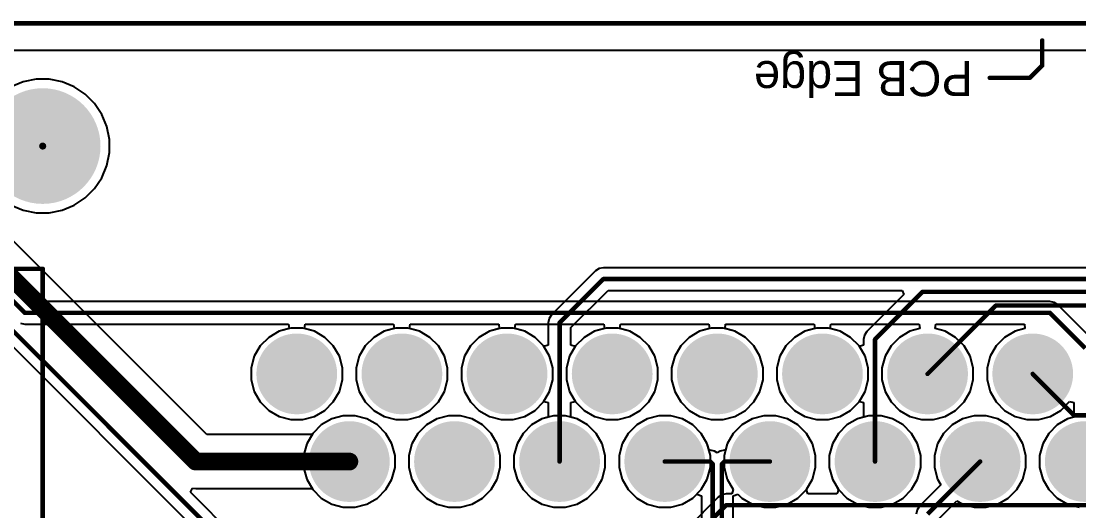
# Model space of a CAD drawing. Header units: millimetres. Extents: x 1 to 134, y -1 to 87.
# Drawn here: x 88.19 to 118.37, y 73.19 to 87.16 of the extents above; entities that cross this region are included whole.
import ezdxf

# ---------------------------------------------------------------- set-up
doc = ezdxf.new("R2010")
doc.units = ezdxf.units.MM
for name, color, linetype in [('BottomLayer', 5, 'Continuous'), ('BottomSolder', 6, 'Continuous'), ('MultiLayer', 9, 'Continuous'), ('PadHoleLayer', 156, 'Continuous'), ('TopLayer', 1, 'Continuous'), ('TopOverlay', 2, 'Continuous'), ('TopSolder', 216, 'Continuous')]:
    doc.layers.add(name, color=color, linetype=linetype)

# ---------------------------------------------------------------- blocks, each defined once
blk = doc.blocks.new('6437288_2_5')
at = {"layer": 'BottomLayer'}
h = blk.add_hatch(color=5, dxfattribs=at)
edge = h.paths.add_edge_path()
edge.add_arc((-10.5, 1.75), 1.05, 0, 360)
h = blk.add_hatch(color=5, dxfattribs=at)
edge = h.paths.add_edge_path()
edge.add_arc((-7.5, 1.75), 1.05, 0, 360)
h = blk.add_hatch(color=5, dxfattribs=at)
edge = h.paths.add_edge_path()
edge.add_arc((-4.5, 1.75), 1.05, 0, 360)
h = blk.add_hatch(color=5, dxfattribs=at)
edge = h.paths.add_edge_path()
edge.add_arc((-1.5, 1.75), 1.05, 0, 360)
h = blk.add_hatch(color=5, dxfattribs=at)
edge = h.paths.add_edge_path()
edge.add_arc((1.5, 1.75), 1.05, 0, 360)
h = blk.add_hatch(color=5, dxfattribs=at)
edge = h.paths.add_edge_path()
edge.add_arc((4.5, 1.75), 1.05, 0, 360)
h = blk.add_hatch(color=5, dxfattribs=at)
edge = h.paths.add_edge_path()
edge.add_arc((7.5, 1.75), 1.05, 0, 360)
h = blk.add_hatch(color=5, dxfattribs=at)
edge = h.paths.add_edge_path()
edge.add_arc((10.5, 1.75), 1.05, 0, 360)
h = blk.add_hatch(color=5, dxfattribs=at)
edge = h.paths.add_edge_path()
edge.add_arc((-9, -0.75), 1.05, 0, 360)
h = blk.add_hatch(color=5, dxfattribs=at)
edge = h.paths.add_edge_path()
edge.add_arc((-6, -0.75), 1.05, 0, 360)
h = blk.add_hatch(color=5, dxfattribs=at)
edge = h.paths.add_edge_path()
edge.add_arc((-3, -0.75), 1.05, 0, 360)
h = blk.add_hatch(color=5, dxfattribs=at)
edge = h.paths.add_edge_path()
edge.add_arc((0, -0.75), 1.05, 0, 360)
h = blk.add_hatch(color=5, dxfattribs=at)
edge = h.paths.add_edge_path()
edge.add_arc((3, -0.75), 1.05, 0, 360)
h = blk.add_hatch(color=5, dxfattribs=at)
edge = h.paths.add_edge_path()
edge.add_arc((6, -0.75), 1.05, 0, 360)
h = blk.add_hatch(color=5, dxfattribs=at)
edge = h.paths.add_edge_path()
edge.add_arc((9, -0.75), 1.05, 0, 360)
h = blk.add_hatch(color=5, dxfattribs=at)
edge = h.paths.add_edge_path()
edge.add_arc((12, -0.75), 1.05, 0, 360)
at = {"layer": 'BottomSolder'}
h = blk.add_hatch(color=6, dxfattribs=at)
edge = h.paths.add_edge_path()
edge.add_arc((-10.5, 1.75), 1.152, 0, 360)
h = blk.add_hatch(color=6, dxfattribs=at)
edge = h.paths.add_edge_path()
edge.add_arc((-7.5, 1.75), 1.152, 0, 360)
h = blk.add_hatch(color=6, dxfattribs=at)
edge = h.paths.add_edge_path()
edge.add_arc((-4.5, 1.75), 1.152, 0, 360)
h = blk.add_hatch(color=6, dxfattribs=at)
edge = h.paths.add_edge_path()
edge.add_arc((-1.5, 1.75), 1.152, 0, 360)
h = blk.add_hatch(color=6, dxfattribs=at)
edge = h.paths.add_edge_path()
edge.add_arc((1.5, 1.75), 1.152, 0, 360)
h = blk.add_hatch(color=6, dxfattribs=at)
edge = h.paths.add_edge_path()
edge.add_arc((4.5, 1.75), 1.152, 0, 360)
h = blk.add_hatch(color=6, dxfattribs=at)
edge = h.paths.add_edge_path()
edge.add_arc((7.5, 1.75), 1.152, 0, 360)
h = blk.add_hatch(color=6, dxfattribs=at)
edge = h.paths.add_edge_path()
edge.add_arc((10.5, 1.75), 1.152, 0, 360)
h = blk.add_hatch(color=6, dxfattribs=at)
edge = h.paths.add_edge_path()
edge.add_arc((-9, -0.75), 1.152, 0, 360)
h = blk.add_hatch(color=6, dxfattribs=at)
edge = h.paths.add_edge_path()
edge.add_arc((-6, -0.75), 1.152, 0, 360)
h = blk.add_hatch(color=6, dxfattribs=at)
edge = h.paths.add_edge_path()
edge.add_arc((-3, -0.75), 1.152, 0, 360)
h = blk.add_hatch(color=6, dxfattribs=at)
edge = h.paths.add_edge_path()
edge.add_arc((0, -0.75), 1.152, 0, 360)
h = blk.add_hatch(color=6, dxfattribs=at)
edge = h.paths.add_edge_path()
edge.add_arc((3, -0.75), 1.152, 0, 360)
h = blk.add_hatch(color=6, dxfattribs=at)
edge = h.paths.add_edge_path()
edge.add_arc((6, -0.75), 1.152, 0, 360)
h = blk.add_hatch(color=6, dxfattribs=at)
edge = h.paths.add_edge_path()
edge.add_arc((9, -0.75), 1.152, 0, 360)
h = blk.add_hatch(color=6, dxfattribs=at)
edge = h.paths.add_edge_path()
edge.add_arc((12, -0.75), 1.152, 0, 360)
h = blk.add_hatch(color=6, dxfattribs=at)
edge = h.paths.add_edge_path()
edge.add_arc((19.25, -7.25), 0.102, 0, 360)
at = {"layer": 'MultiLayer'}
h = blk.add_hatch(color=9, dxfattribs=at)
edge = h.paths.add_edge_path()
edge.add_arc((-10.5, 1.75), 1.05, 0, 360)
h = blk.add_hatch(color=9, dxfattribs=at)
edge = h.paths.add_edge_path()
edge.add_arc((-7.5, 1.75), 1.05, 0, 360)
h = blk.add_hatch(color=9, dxfattribs=at)
edge = h.paths.add_edge_path()
edge.add_arc((-4.5, 1.75), 1.05, 0, 360)
h = blk.add_hatch(color=9, dxfattribs=at)
edge = h.paths.add_edge_path()
edge.add_arc((-1.5, 1.75), 1.05, 0, 360)
h = blk.add_hatch(color=9, dxfattribs=at)
edge = h.paths.add_edge_path()
edge.add_arc((1.5, 1.75), 1.05, 0, 360)
h = blk.add_hatch(color=9, dxfattribs=at)
edge = h.paths.add_edge_path()
edge.add_arc((4.5, 1.75), 1.05, 0, 360)
h = blk.add_hatch(color=9, dxfattribs=at)
edge = h.paths.add_edge_path()
edge.add_arc((7.5, 1.75), 1.05, 0, 360)
h = blk.add_hatch(color=9, dxfattribs=at)
edge = h.paths.add_edge_path()
edge.add_arc((10.5, 1.75), 1.05, 0, 360)
h = blk.add_hatch(color=9, dxfattribs=at)
edge = h.paths.add_edge_path()
edge.add_arc((-9, -0.75), 1.05, 0, 360)
h = blk.add_hatch(color=9, dxfattribs=at)
edge = h.paths.add_edge_path()
edge.add_arc((-6, -0.75), 1.05, 0, 360)
h = blk.add_hatch(color=9, dxfattribs=at)
edge = h.paths.add_edge_path()
edge.add_arc((-3, -0.75), 1.05, 0, 360)
h = blk.add_hatch(color=9, dxfattribs=at)
edge = h.paths.add_edge_path()
edge.add_arc((0, -0.75), 1.05, 0, 360)
h = blk.add_hatch(color=9, dxfattribs=at)
edge = h.paths.add_edge_path()
edge.add_arc((3, -0.75), 1.05, 0, 360)
h = blk.add_hatch(color=9, dxfattribs=at)
edge = h.paths.add_edge_path()
edge.add_arc((6, -0.75), 1.05, 0, 360)
h = blk.add_hatch(color=9, dxfattribs=at)
edge = h.paths.add_edge_path()
edge.add_arc((9, -0.75), 1.05, 0, 360)
h = blk.add_hatch(color=9, dxfattribs=at)
edge = h.paths.add_edge_path()
edge.add_arc((12, -0.75), 1.05, 0, 360)
at = {"layer": 'PadHoleLayer'}
h = blk.add_hatch(color=156, dxfattribs=at)
edge = h.paths.add_edge_path()
edge.add_arc((-10.5, 1.75), 0.65, 0, 360)
h = blk.add_hatch(color=156, dxfattribs=at)
edge = h.paths.add_edge_path()
edge.add_arc((-7.5, 1.75), 0.65, 0, 360)
h = blk.add_hatch(color=156, dxfattribs=at)
edge = h.paths.add_edge_path()
edge.add_arc((-4.5, 1.75), 0.65, 0, 360)
h = blk.add_hatch(color=156, dxfattribs=at)
edge = h.paths.add_edge_path()
edge.add_arc((-1.5, 1.75), 0.65, 0, 360)
h = blk.add_hatch(color=156, dxfattribs=at)
edge = h.paths.add_edge_path()
edge.add_arc((1.5, 1.75), 0.65, 0, 360)
h = blk.add_hatch(color=156, dxfattribs=at)
edge = h.paths.add_edge_path()
edge.add_arc((4.5, 1.75), 0.65, 0, 360)
h = blk.add_hatch(color=156, dxfattribs=at)
edge = h.paths.add_edge_path()
edge.add_arc((7.5, 1.75), 0.65, 0, 360)
h = blk.add_hatch(color=156, dxfattribs=at)
edge = h.paths.add_edge_path()
edge.add_arc((10.5, 1.75), 0.65, 0, 360)
h = blk.add_hatch(color=156, dxfattribs=at)
edge = h.paths.add_edge_path()
edge.add_arc((-9, -0.75), 0.65, 0, 360)
h = blk.add_hatch(color=156, dxfattribs=at)
edge = h.paths.add_edge_path()
edge.add_arc((-6, -0.75), 0.65, 0, 360)
h = blk.add_hatch(color=156, dxfattribs=at)
edge = h.paths.add_edge_path()
edge.add_arc((-3, -0.75), 0.65, 0, 360)
h = blk.add_hatch(color=156, dxfattribs=at)
edge = h.paths.add_edge_path()
edge.add_arc((0, -0.75), 0.65, 0, 360)
h = blk.add_hatch(color=156, dxfattribs=at)
edge = h.paths.add_edge_path()
edge.add_arc((3, -0.75), 0.65, 0, 360)
h = blk.add_hatch(color=156, dxfattribs=at)
edge = h.paths.add_edge_path()
edge.add_arc((6, -0.75), 0.65, 0, 360)
h = blk.add_hatch(color=156, dxfattribs=at)
edge = h.paths.add_edge_path()
edge.add_arc((9, -0.75), 0.65, 0, 360)
h = blk.add_hatch(color=156, dxfattribs=at)
edge = h.paths.add_edge_path()
edge.add_arc((12, -0.75), 0.65, 0, 360)
h = blk.add_hatch(color=156, dxfattribs=at)
edge = h.paths.add_edge_path()
edge.add_arc((19.25, -7.25), 1.65, 0, 360)
at = {"layer": 'TopLayer'}
h = blk.add_hatch(color=1, dxfattribs=at)
edge = h.paths.add_edge_path()
edge.add_arc((-10.5, 1.75), 1.05, 0, 360)
h = blk.add_hatch(color=1, dxfattribs=at)
edge = h.paths.add_edge_path()
edge.add_arc((-7.5, 1.75), 1.05, 0, 360)
h = blk.add_hatch(color=1, dxfattribs=at)
edge = h.paths.add_edge_path()
edge.add_arc((-4.5, 1.75), 1.05, 0, 360)
h = blk.add_hatch(color=1, dxfattribs=at)
edge = h.paths.add_edge_path()
edge.add_arc((-1.5, 1.75), 1.05, 0, 360)
h = blk.add_hatch(color=1, dxfattribs=at)
edge = h.paths.add_edge_path()
edge.add_arc((1.5, 1.75), 1.05, 0, 360)
h = blk.add_hatch(color=1, dxfattribs=at)
edge = h.paths.add_edge_path()
edge.add_arc((4.5, 1.75), 1.05, 0, 360)
h = blk.add_hatch(color=1, dxfattribs=at)
edge = h.paths.add_edge_path()
edge.add_arc((7.5, 1.75), 1.05, 0, 360)
h = blk.add_hatch(color=1, dxfattribs=at)
edge = h.paths.add_edge_path()
edge.add_arc((10.5, 1.75), 1.05, 0, 360)
h = blk.add_hatch(color=1, dxfattribs=at)
edge = h.paths.add_edge_path()
edge.add_arc((-9, -0.75), 1.05, 0, 360)
h = blk.add_hatch(color=1, dxfattribs=at)
edge = h.paths.add_edge_path()
edge.add_arc((-6, -0.75), 1.05, 0, 360)
h = blk.add_hatch(color=1, dxfattribs=at)
edge = h.paths.add_edge_path()
edge.add_arc((-3, -0.75), 1.05, 0, 360)
h = blk.add_hatch(color=1, dxfattribs=at)
edge = h.paths.add_edge_path()
edge.add_arc((0, -0.75), 1.05, 0, 360)
h = blk.add_hatch(color=1, dxfattribs=at)
edge = h.paths.add_edge_path()
edge.add_arc((3, -0.75), 1.05, 0, 360)
h = blk.add_hatch(color=1, dxfattribs=at)
edge = h.paths.add_edge_path()
edge.add_arc((6, -0.75), 1.05, 0, 360)
h = blk.add_hatch(color=1, dxfattribs=at)
edge = h.paths.add_edge_path()
edge.add_arc((9, -0.75), 1.05, 0, 360)
h = blk.add_hatch(color=1, dxfattribs=at)
edge = h.paths.add_edge_path()
edge.add_arc((12, -0.75), 1.05, 0, 360)
at = {"layer": 'TopSolder'}
h = blk.add_hatch(color=216, dxfattribs=at)
edge = h.paths.add_edge_path()
edge.add_arc((-10.5, 1.75), 1.152, 0, 360)
h = blk.add_hatch(color=216, dxfattribs=at)
edge = h.paths.add_edge_path()
edge.add_arc((-7.5, 1.75), 1.152, 0, 360)
h = blk.add_hatch(color=216, dxfattribs=at)
edge = h.paths.add_edge_path()
edge.add_arc((-4.5, 1.75), 1.152, 0, 360)
h = blk.add_hatch(color=216, dxfattribs=at)
edge = h.paths.add_edge_path()
edge.add_arc((-1.5, 1.75), 1.152, 0, 360)
h = blk.add_hatch(color=216, dxfattribs=at)
edge = h.paths.add_edge_path()
edge.add_arc((1.5, 1.75), 1.152, 0, 360)
h = blk.add_hatch(color=216, dxfattribs=at)
edge = h.paths.add_edge_path()
edge.add_arc((4.5, 1.75), 1.152, 0, 360)
h = blk.add_hatch(color=216, dxfattribs=at)
edge = h.paths.add_edge_path()
edge.add_arc((7.5, 1.75), 1.152, 0, 360)
h = blk.add_hatch(color=216, dxfattribs=at)
edge = h.paths.add_edge_path()
edge.add_arc((10.5, 1.75), 1.152, 0, 360)
h = blk.add_hatch(color=216, dxfattribs=at)
edge = h.paths.add_edge_path()
edge.add_arc((-9, -0.75), 1.152, 0, 360)
h = blk.add_hatch(color=216, dxfattribs=at)
edge = h.paths.add_edge_path()
edge.add_arc((-6, -0.75), 1.152, 0, 360)
h = blk.add_hatch(color=216, dxfattribs=at)
edge = h.paths.add_edge_path()
edge.add_arc((-3, -0.75), 1.152, 0, 360)
h = blk.add_hatch(color=216, dxfattribs=at)
edge = h.paths.add_edge_path()
edge.add_arc((0, -0.75), 1.152, 0, 360)
h = blk.add_hatch(color=216, dxfattribs=at)
edge = h.paths.add_edge_path()
edge.add_arc((3, -0.75), 1.152, 0, 360)
h = blk.add_hatch(color=216, dxfattribs=at)
edge = h.paths.add_edge_path()
edge.add_arc((6, -0.75), 1.152, 0, 360)
h = blk.add_hatch(color=216, dxfattribs=at)
edge = h.paths.add_edge_path()
edge.add_arc((9, -0.75), 1.152, 0, 360)
h = blk.add_hatch(color=216, dxfattribs=at)
edge = h.paths.add_edge_path()
edge.add_arc((12, -0.75), 1.152, 0, 360)
h = blk.add_hatch(color=216, dxfattribs=at)
edge = h.paths.add_edge_path()
edge.add_arc((19.25, -7.25), 0.102, 0, 360)
at = {"layer": 'TopOverlay', "const_width": 0.127}
for points in [[(19.25, 10), (19.25, -3.75)], [(22.75, -3.75), (19.25, -3.75)], [(-8.915, -9.195), (-9.271, -9.55)], [(-7.772, -9.195), (-8.915, -9.195)], [(-9.271, -9.55), (-9.271, -10.262)], [(19.25, -10.75), (-19.25, -10.75)], [(22.75, -10.75), (19.25, -10.75)]]:
    blk.add_lwpolyline(points, dxfattribs=at)
at = {"layer": 'TopOverlay', "const_width": 0.0635}
for points in [[(19.218, -3.75, 1), (19.282, -3.75, 1)], [(19.218, -3.75, 1), (19.282, -3.75, 1)], [(-8.947, -9.195, 1), (-8.884, -9.195, 1)], [(-8.947, -9.195, 1), (-8.884, -9.195, 1)], [(-7.804, -9.195, 1), (-7.741, -9.195, 1)], [(-9.303, -9.55, 1), (-9.239, -9.55, 1)], [(-9.303, -9.55, 1), (-9.239, -9.55, 1)], [(-9.303, -10.262, 1), (-9.239, -10.262, 1)], [(19.218, -10.75, 1), (19.282, -10.75, 1)], [(19.218, -10.75, 1), (19.282, -10.75, 1)]]:
    blk.add_lwpolyline(points, format="xyb", close=True, dxfattribs=at)
at = {"layer": 'TopOverlay'}
blk.add_text('PCB Edge', height=1, dxfattribs=at).set_placement((-7.29, -9.674))

msp = doc.modelspace()

# ---------------------------------------------------------------- linework, layer by layer
at = {"layer": 'BottomLayer'}
for p, q in [((82.787, 86.335), (133.985, 86.335)), ((88.245, 85.431), (87.899, 85.287)), ((88.613, 85.504), (88.245, 85.431)), ((88.988, 85.504), (88.613, 85.504)), ((89.356, 85.431), (88.988, 85.504)), ((89.703, 85.287), (89.356, 85.431)), ((90.015, 85.079), (89.703, 85.287)), ((90.28, 84.814), (90.015, 85.079)), ((90.488, 84.502), (90.28, 84.814)), ((90.632, 84.155), (90.488, 84.502)), ((90.705, 83.788), (90.632, 84.155)), ((90.705, 83.412), (90.705, 83.788)), ((90.632, 83.045), (90.705, 83.412)), ((90.488, 82.698), (90.632, 83.045)), ((90.28, 82.386), (90.488, 82.698)), ((89.703, 81.913), (90.015, 82.121)), ((90.015, 82.121), (90.28, 82.386)), ((88.424, 79.165), (85.675, 81.915)), ((87.899, 81.913), (88.245, 81.769)), ((89.356, 81.769), (89.703, 81.913)), ((88.245, 81.769), (88.613, 81.696)), ((88.613, 81.696), (88.988, 81.696)), ((88.988, 81.696), (89.356, 81.769)), ((117.541, 79.165), (88.424, 79.165)), ((117.665, 79.141), (117.541, 79.165)), ((117.77, 79.071), (117.665, 79.141)), ((118.78, 78.061), (117.77, 79.071)), ((88.167, 78.543), (88.29, 78.518)), ((88.29, 78.518), (95.813, 78.518)), ((95.813, 78.518), (95.83, 78.391)), ((96.271, 78.391), (96.288, 78.518)), ((96.288, 78.518), (98.813, 78.518)), ((98.813, 78.518), (98.83, 78.391)), ((99.271, 78.391), (99.288, 78.518)), ((99.288, 78.518), (101.813, 78.518)), ((101.813, 78.518), (101.83, 78.391)), ((102.271, 78.391), (102.288, 78.518)), ((102.288, 78.518), (104.813, 78.518)), ((104.813, 78.518), (104.83, 78.391)), ((105.271, 78.391), (105.288, 78.518)), ((105.288, 78.518), (107.813, 78.518)), ((107.813, 78.518), (107.83, 78.391)), ((108.271, 78.391), (108.288, 78.518)), ((108.288, 78.518), (110.813, 78.518)), ((110.813, 78.518), (110.83, 78.391)), ((111.271, 78.391), (111.288, 78.518)), ((111.288, 78.518), (113.813, 78.518)), ((113.813, 78.518), (113.83, 78.391)), ((114.271, 78.391), (114.288, 78.518)), ((114.288, 78.518), (116.813, 78.518)), ((116.813, 78.518), (116.83, 78.391)), ((95.547, 78.315), (95.25, 78.143)), ((95.83, 78.391), (95.547, 78.315)), ((96.554, 78.315), (96.271, 78.391)), ((96.851, 78.143), (96.554, 78.315)), ((98.547, 78.315), (98.25, 78.143)), ((98.83, 78.391), (98.547, 78.315)), ((99.554, 78.315), (99.271, 78.391)), ((99.851, 78.143), (99.554, 78.315)), ((101.547, 78.315), (101.25, 78.143)), ((101.83, 78.391), (101.547, 78.315)), ((102.554, 78.315), (102.271, 78.391)), ((102.851, 78.143), (102.554, 78.315)), ((104.547, 78.315), (104.25, 78.143)), ((104.83, 78.391), (104.547, 78.315)), ((105.554, 78.315), (105.271, 78.391)), ((105.851, 78.143), (105.554, 78.315)), ((107.547, 78.315), (107.25, 78.143)), ((107.83, 78.391), (107.547, 78.315)), ((108.554, 78.315), (108.271, 78.391)), ((108.851, 78.143), (108.554, 78.315)), ((110.547, 78.315), (110.25, 78.143)), ((110.83, 78.391), (110.547, 78.315)), ((111.554, 78.315), (111.271, 78.391)), ((111.851, 78.143), (111.554, 78.315)), ((113.547, 78.315), (113.25, 78.143)), ((113.83, 78.391), (113.547, 78.315)), ((114.554, 78.315), (114.271, 78.391)), ((114.851, 78.143), (114.554, 78.315)), ((116.547, 78.315), (116.25, 78.143)), ((116.83, 78.391), (116.547, 78.315)), ((95.007, 77.901), (94.836, 77.603)), ((95.25, 78.143), (95.007, 77.901)), ((97.094, 77.901), (96.851, 78.143)), ((97.266, 77.603), (97.094, 77.901)), ((98.007, 77.901), (97.836, 77.603)), ((98.25, 78.143), (98.007, 77.901)), ((100.094, 77.901), (99.851, 78.143)), ((100.266, 77.603), (100.094, 77.901)), ((101.007, 77.901), (100.836, 77.603)), ((101.25, 78.143), (101.007, 77.901)), ((103.094, 77.901), (102.851, 78.143)), ((103.266, 77.603), (103.094, 77.901)), ((104.007, 77.901), (103.836, 77.603)), ((104.25, 78.143), (104.007, 77.901)), ((106.094, 77.901), (105.851, 78.143)), ((106.266, 77.603), (106.094, 77.901)), ((107.007, 77.901), (106.836, 77.603)), ((107.25, 78.143), (107.007, 77.901)), ((109.094, 77.901), (108.851, 78.143)), ((109.266, 77.603), (109.094, 77.901)), ((110.007, 77.901), (109.836, 77.603)), ((110.25, 78.143), (110.007, 77.901)), ((112.094, 77.901), (111.851, 78.143)), ((112.266, 77.603), (112.094, 77.901)), ((113.007, 77.901), (112.836, 77.603)), ((113.25, 78.143), (113.007, 77.901)), ((115.094, 77.901), (114.851, 78.143)), ((115.266, 77.603), (115.094, 77.901)), ((116.007, 77.901), (115.836, 77.603)), ((116.25, 78.143), (116.007, 77.901)), ((94.836, 77.603), (94.747, 77.272)), ((97.355, 77.272), (97.266, 77.603)), ((97.836, 77.603), (97.747, 77.272)), ((100.355, 77.272), (100.266, 77.603)), ((100.836, 77.603), (100.747, 77.272)), ((103.355, 77.272), (103.266, 77.603)), ((103.836, 77.603), (103.747, 77.272)), ((106.355, 77.272), (106.266, 77.603)), ((106.836, 77.603), (106.747, 77.272)), ((109.355, 77.272), (109.266, 77.603)), ((109.836, 77.603), (109.747, 77.272)), ((112.355, 77.272), (112.266, 77.603)), ((112.836, 77.603), (112.747, 77.272)), ((115.355, 77.272), (115.266, 77.603)), ((115.836, 77.603), (115.747, 77.272)), ((94.747, 77.272), (94.747, 76.928)), ((97.355, 76.928), (97.355, 77.272)), ((97.747, 77.272), (97.747, 76.928)), ((100.355, 76.928), (100.355, 77.272)), ((100.747, 77.272), (100.747, 76.928)), ((103.355, 76.928), (103.355, 77.272)), ((103.747, 77.272), (103.747, 76.928)), ((106.355, 76.928), (106.355, 77.272)), ((106.747, 77.272), (106.747, 76.928)), ((109.355, 76.928), (109.355, 77.272)), ((109.747, 77.272), (109.747, 76.928)), ((112.355, 76.928), (112.355, 77.272)), ((112.747, 77.272), (112.747, 76.928)), ((115.355, 76.928), (115.355, 77.272)), ((115.747, 77.272), (115.747, 76.928)), ((94.747, 76.928), (94.836, 76.597)), ((97.266, 76.597), (97.355, 76.928)), ((97.747, 76.928), (97.836, 76.597)), ((100.266, 76.597), (100.355, 76.928)), ((100.747, 76.928), (100.836, 76.597)), ((103.266, 76.597), (103.355, 76.928)), ((103.747, 76.928), (103.836, 76.597)), ((106.266, 76.597), (106.355, 76.928)), ((106.747, 76.928), (106.836, 76.597)), ((109.266, 76.597), (109.355, 76.928)), ((109.747, 76.928), (109.836, 76.597)), ((112.266, 76.597), (112.355, 76.928)), ((112.747, 76.928), (112.836, 76.597)), ((115.266, 76.597), (115.355, 76.928)), ((115.747, 76.928), (115.836, 76.597)), ((94.836, 76.597), (95.007, 76.299)), ((97.094, 76.299), (97.266, 76.597)), ((97.836, 76.597), (98.007, 76.299)), ((100.094, 76.299), (100.266, 76.597)), ((100.836, 76.597), (101.007, 76.299)), ((103.094, 76.299), (103.266, 76.597)), ((103.836, 76.597), (104.007, 76.299)), ((106.094, 76.299), (106.266, 76.597)), ((106.836, 76.597), (107.007, 76.299)), ((109.094, 76.299), (109.266, 76.597)), ((109.836, 76.597), (110.007, 76.299)), ((112.094, 76.299), (112.266, 76.597)), ((112.836, 76.597), (113.007, 76.299)), ((115.094, 76.299), (115.266, 76.597)), ((115.836, 76.597), (116.007, 76.299)), ((95.007, 76.299), (95.25, 76.057)), ((95.25, 76.057), (95.547, 75.885)), ((96.554, 75.885), (96.851, 76.057)), ((96.851, 76.057), (97.094, 76.299)), ((98.007, 76.299), (98.25, 76.057)), ((98.25, 76.057), (98.547, 75.885)), ((99.554, 75.885), (99.851, 76.057)), ((99.851, 76.057), (100.094, 76.299)), ((101.007, 76.299), (101.25, 76.057)), ((101.25, 76.057), (101.547, 75.885)), ((102.554, 75.885), (102.851, 76.057)), ((102.851, 76.057), (103.094, 76.299)), ((104.007, 76.299), (104.25, 76.057)), ((104.25, 76.057), (104.547, 75.885)), ((105.554, 75.885), (105.851, 76.057)), ((105.851, 76.057), (106.094, 76.299)), ((107.007, 76.299), (107.25, 76.057)), ((107.25, 76.057), (107.547, 75.885)), ((108.554, 75.885), (108.851, 76.057)), ((108.851, 76.057), (109.094, 76.299)), ((110.007, 76.299), (110.25, 76.057)), ((110.25, 76.057), (110.547, 75.885)), ((111.554, 75.885), (111.851, 76.057)), ((111.851, 76.057), (112.094, 76.299)), ((113.007, 76.299), (113.25, 76.057)), ((113.25, 76.057), (113.547, 75.885)), ((114.554, 75.885), (114.851, 76.057)), ((114.851, 76.057), (115.094, 76.299)), ((116.007, 76.299), (116.25, 76.057)), ((116.25, 76.057), (116.547, 75.885)), ((117.554, 75.885), (117.851, 76.057)), ((117.851, 76.057), (118.094, 76.299)), ((118.094, 76.299), (118.104, 76.317)), ((118.104, 76.317), (118.227, 76.284)), ((118.227, 76.284), (118.227, 75.863)), ((95.547, 75.885), (95.879, 75.796)), ((95.879, 75.796), (96.222, 75.796)), ((96.222, 75.796), (96.554, 75.885)), ((97.047, 75.815), (96.75, 75.643)), ((97.379, 75.904), (97.047, 75.815)), ((97.722, 75.904), (97.379, 75.904)), ((98.054, 75.815), (97.722, 75.904)), ((98.351, 75.643), (98.054, 75.815)), ((98.547, 75.885), (98.879, 75.796)), ((98.879, 75.796), (99.222, 75.796)), ((99.222, 75.796), (99.554, 75.885)), ((100.047, 75.815), (99.75, 75.643)), ((100.379, 75.904), (100.047, 75.815)), ((100.722, 75.904), (100.379, 75.904)), ((101.054, 75.815), (100.722, 75.904)), ((101.351, 75.643), (101.054, 75.815)), ((101.547, 75.885), (101.879, 75.796)), ((101.879, 75.796), (102.222, 75.796)), ((102.222, 75.796), (102.554, 75.885)), ((103.047, 75.815), (102.75, 75.643)), ((103.379, 75.904), (103.047, 75.815)), ((103.722, 75.904), (103.379, 75.904)), ((104.054, 75.815), (103.722, 75.904)), ((104.351, 75.643), (104.054, 75.815)), ((104.547, 75.885), (104.879, 75.796)), ((104.879, 75.796), (105.222, 75.796)), ((105.222, 75.796), (105.554, 75.885)), ((106.047, 75.815), (105.75, 75.643)), ((106.379, 75.904), (106.047, 75.815)), ((106.722, 75.904), (106.379, 75.904)), ((107.054, 75.815), (106.722, 75.904)), ((107.351, 75.643), (107.054, 75.815)), ((107.547, 75.885), (107.879, 75.796)), ((107.879, 75.796), (108.222, 75.796)), ((108.222, 75.796), (108.554, 75.885)), ((109.047, 75.815), (108.75, 75.643)), ((109.379, 75.904), (109.047, 75.815)), ((109.722, 75.904), (109.379, 75.904)), ((110.054, 75.815), (109.722, 75.904)), ((110.351, 75.643), (110.054, 75.815)), ((110.547, 75.885), (110.879, 75.796)), ((110.879, 75.796), (111.222, 75.796)), ((111.222, 75.796), (111.554, 75.885)), ((112.047, 75.815), (111.75, 75.643)), ((112.379, 75.904), (112.047, 75.815)), ((112.722, 75.904), (112.379, 75.904)), ((113.054, 75.815), (112.722, 75.904)), ((113.351, 75.643), (113.054, 75.815)), ((113.547, 75.885), (113.879, 75.796)), ((113.879, 75.796), (114.222, 75.796)), ((114.222, 75.796), (114.554, 75.885)), ((115.047, 75.815), (114.75, 75.643)), ((115.379, 75.904), (115.047, 75.815)), ((115.722, 75.904), (115.379, 75.904)), ((116.054, 75.815), (115.722, 75.904)), ((116.351, 75.643), (116.054, 75.815)), ((116.547, 75.885), (116.879, 75.796)), ((116.879, 75.796), (117.222, 75.796)), ((117.222, 75.796), (117.554, 75.885)), ((118.047, 75.815), (117.75, 75.643)), ((118.227, 75.863), (118.047, 75.815)), ((96.75, 75.643), (96.507, 75.401)), ((98.594, 75.401), (98.351, 75.643)), ((99.75, 75.643), (99.507, 75.401)), ((101.594, 75.401), (101.351, 75.643)), ((102.75, 75.643), (102.507, 75.401)), ((104.594, 75.401), (104.351, 75.643)), ((105.75, 75.643), (105.507, 75.401)), ((107.594, 75.401), (107.351, 75.643)), ((108.75, 75.643), (108.507, 75.401)), ((110.594, 75.401), (110.351, 75.643)), ((111.75, 75.643), (111.507, 75.401)), ((113.594, 75.401), (113.351, 75.643)), ((114.75, 75.643), (114.507, 75.401)), ((116.594, 75.401), (116.351, 75.643)), ((117.75, 75.643), (117.507, 75.401)), ((96.507, 75.401), (96.336, 75.103)), ((98.766, 75.103), (98.594, 75.401)), ((99.507, 75.401), (99.336, 75.103)), ((101.766, 75.103), (101.594, 75.401)), ((102.507, 75.401), (102.336, 75.103)), ((104.766, 75.103), (104.594, 75.401)), ((105.507, 75.401), (105.336, 75.103)), ((107.766, 75.103), (107.594, 75.401)), ((108.507, 75.401), (108.336, 75.103)), ((110.766, 75.103), (110.594, 75.401)), ((111.507, 75.401), (111.336, 75.103)), ((113.766, 75.103), (113.594, 75.401)), ((114.507, 75.401), (114.336, 75.103)), ((116.766, 75.103), (116.594, 75.401)), ((117.507, 75.401), (117.336, 75.103)), ((96.336, 75.103), (96.247, 74.772)), ((98.855, 74.772), (98.766, 75.103)), ((99.336, 75.103), (99.247, 74.772)), ((101.855, 74.772), (101.766, 75.103)), ((102.336, 75.103), (102.247, 74.772)), ((104.855, 74.772), (104.766, 75.103)), ((105.336, 75.103), (105.247, 74.772)), ((107.814, 74.924), (107.766, 75.103)), ((107.846, 74.924), (107.814, 74.924)), ((107.969, 74.899), (107.846, 74.924)), ((108.051, 74.845), (107.969, 74.899)), ((108.132, 74.899), (108.051, 74.845)), ((108.256, 74.924), (108.132, 74.899)), ((108.288, 74.924), (108.256, 74.924)), ((108.336, 75.103), (108.288, 74.924)), ((110.855, 74.772), (110.766, 75.103)), ((111.336, 75.103), (111.247, 74.772)), ((113.855, 74.772), (113.766, 75.103)), ((114.336, 75.103), (114.247, 74.772)), ((116.855, 74.772), (116.766, 75.103)), ((117.336, 75.103), (117.247, 74.772)), ((96.247, 74.772), (96.247, 74.428)), ((98.855, 74.428), (98.855, 74.772)), ((99.247, 74.772), (99.247, 74.428)), ((101.855, 74.428), (101.855, 74.772)), ((102.247, 74.772), (102.247, 74.428)), ((104.855, 74.428), (104.855, 74.772)), ((105.247, 74.772), (105.247, 74.428)), ((110.855, 74.428), (110.855, 74.772)), ((111.247, 74.772), (111.247, 74.428)), ((113.855, 74.428), (113.855, 74.772)), ((114.247, 74.772), (114.247, 74.428)), ((116.855, 74.428), (116.855, 74.772)), ((117.247, 74.772), (117.247, 74.428)), ((96.247, 74.428), (96.336, 74.097)), ((98.766, 74.097), (98.855, 74.428)), ((99.247, 74.428), (99.336, 74.097)), ((101.766, 74.097), (101.855, 74.428)), ((102.247, 74.428), (102.336, 74.097)), ((104.766, 74.097), (104.855, 74.428)), ((105.247, 74.428), (105.336, 74.097)), ((110.766, 74.097), (110.855, 74.428)), ((111.247, 74.428), (111.336, 74.097)), ((113.766, 74.097), (113.855, 74.428)), ((114.247, 74.428), (114.336, 74.097)), ((116.766, 74.097), (116.855, 74.428)), ((117.247, 74.428), (117.336, 74.097)), ((96.336, 74.097), (96.507, 73.799)), ((98.594, 73.799), (98.766, 74.097)), ((99.336, 74.097), (99.507, 73.799)), ((101.594, 73.799), (101.766, 74.097)), ((102.336, 74.097), (102.507, 73.799)), ((104.594, 73.799), (104.766, 74.097)), ((105.336, 74.097), (105.507, 73.799)), ((110.594, 73.799), (110.766, 74.097)), ((111.336, 74.097), (111.507, 73.799)), ((113.594, 73.799), (113.766, 74.097)), ((114.336, 74.097), (114.429, 73.936)), ((116.594, 73.799), (116.766, 74.097)), ((117.336, 74.097), (117.507, 73.799)), ((96.507, 73.799), (96.75, 73.557)), ((98.351, 73.557), (98.594, 73.799)), ((99.507, 73.799), (99.75, 73.557)), ((101.351, 73.557), (101.594, 73.799)), ((102.507, 73.799), (102.75, 73.557)), ((104.351, 73.557), (104.594, 73.799)), ((105.507, 73.799), (105.75, 73.557)), ((107.351, 73.557), (107.469, 73.674)), ((107.469, 73.674), (107.596, 73.622)), ((108.505, 73.622), (108.632, 73.674)), ((108.632, 73.674), (108.75, 73.557)), ((110.351, 73.557), (110.594, 73.799)), ((111.507, 73.799), (111.75, 73.557)), ((113.351, 73.557), (113.594, 73.799)), ((114.429, 73.936), (113.822, 73.329)), ((116.351, 73.557), (116.594, 73.799)), ((117.507, 73.799), (117.75, 73.557)), ((96.75, 73.557), (97.047, 73.385)), ((97.047, 73.385), (97.379, 73.296)), ((97.722, 73.296), (98.054, 73.385)), ((98.054, 73.385), (98.351, 73.557)), ((99.75, 73.557), (100.047, 73.385)), ((100.047, 73.385), (100.379, 73.296)), ((100.722, 73.296), (101.054, 73.385)), ((101.054, 73.385), (101.351, 73.557)), ((102.75, 73.557), (103.047, 73.385)), ((103.047, 73.385), (103.379, 73.296)), ((103.722, 73.296), (104.054, 73.385)), ((104.054, 73.385), (104.351, 73.557)), ((105.75, 73.557), (106.047, 73.385)), ((106.047, 73.385), (106.379, 73.296)), ((106.722, 73.296), (107.054, 73.385)), ((107.054, 73.385), (107.351, 73.557)), ((107.596, 73.622), (107.596, 72.578)), ((108.505, 72.578), (108.505, 73.622)), ((108.75, 73.557), (109.047, 73.385)), ((109.047, 73.385), (109.379, 73.296)), ((109.722, 73.296), (110.054, 73.385)), ((110.054, 73.385), (110.351, 73.557)), ((111.75, 73.557), (112.047, 73.385)), ((112.047, 73.385), (112.379, 73.296)), ((112.722, 73.296), (113.054, 73.385)), ((113.054, 73.385), (113.351, 73.557)), ((114.375, 72.966), (114.886, 73.478)), ((114.886, 73.478), (115.047, 73.385)), ((115.047, 73.385), (115.379, 73.296)), ((115.722, 73.296), (116.054, 73.385)), ((116.054, 73.385), (116.351, 73.557)), ((117.75, 73.557), (118.047, 73.385)), ((118.047, 73.385), (118.379, 73.296)), ((97.379, 73.296), (97.722, 73.296)), ((100.379, 73.296), (100.722, 73.296)), ((103.379, 73.296), (103.722, 73.296)), ((106.379, 73.296), (106.722, 73.296)), ((109.379, 73.296), (109.722, 73.296)), ((112.379, 73.296), (112.722, 73.296)), ((113.752, 73.224), (113.727, 73.1)), ((113.822, 73.329), (113.752, 73.224)), ((115.379, 73.296), (115.722, 73.296))]:
    msp.add_line(p, q, dxfattribs=at)
at = {"layer": 'BottomLayer', "const_width": 0.127}
for points in [[(85.446, 81.686), (88.29, 78.842)], [(88.29, 78.842), (117.541, 78.842)], [(117.541, 78.842), (118.551, 77.832)], [(106.551, 74.6), (107.846, 74.6)], [(107.846, 74.6), (107.92, 74.526)], [(107.92, 71.094), (107.92, 74.526)], [(108.182, 74.526), (108.256, 74.6)], [(108.182, 70.985), (108.182, 74.526)], [(108.256, 74.6), (109.551, 74.6)], [(114.051, 73.1), (115.551, 74.6)]]:
    msp.add_lwpolyline(points, dxfattribs=at)
at = {"layer": 'BottomLayer', "const_width": 0.0635}
for points in [[(88.259, 78.842, 1), (88.322, 78.842, 1)], [(88.259, 78.842, 1), (88.322, 78.842, 1)], [(117.509, 78.842, 1), (117.573, 78.842, 1)], [(117.509, 78.842, 1), (117.573, 78.842, 1)], [(106.519, 74.6, 1), (106.583, 74.6, 1)], [(107.814, 74.6, 1), (107.877, 74.6, 1)], [(107.814, 74.6, 1), (107.877, 74.6, 1)], [(107.888, 74.526, 1), (107.952, 74.526, 1)], [(107.888, 74.526, 1), (107.952, 74.526, 1)], [(108.15, 74.526, 1), (108.213, 74.526, 1)], [(108.15, 74.526, 1), (108.213, 74.526, 1)], [(108.224, 74.6, 1), (108.288, 74.6, 1)], [(108.224, 74.6, 1), (108.288, 74.6, 1)], [(109.519, 74.6, 1), (109.583, 74.6, 1)], [(115.519, 74.6, 1), (115.583, 74.6, 1)]]:
    msp.add_lwpolyline(points, format="xyb", close=True, dxfattribs=at)
at = {"layer": 'TopLayer'}
for p, q in [((1.041, 86.335), (134.01, 86.335)), ((88.245, 85.431), (87.899, 85.287)), ((88.613, 85.504), (88.245, 85.431)), ((88.988, 85.504), (88.613, 85.504)), ((89.356, 85.431), (88.988, 85.504)), ((89.703, 85.287), (89.356, 85.431)), ((90.015, 85.079), (89.703, 85.287)), ((90.28, 84.814), (90.015, 85.079)), ((90.488, 84.502), (90.28, 84.814)), ((90.632, 84.155), (90.488, 84.502)), ((90.705, 83.788), (90.632, 84.155)), ((90.705, 83.412), (90.705, 83.788)), ((90.632, 83.045), (90.705, 83.412)), ((93.485, 75.369), (85.557, 83.297)), ((90.488, 82.698), (90.632, 83.045)), ((90.28, 82.386), (90.488, 82.698)), ((89.703, 81.913), (90.015, 82.121)), ((90.015, 82.121), (90.28, 82.386)), ((87.899, 81.913), (88.245, 81.769)), ((89.356, 81.769), (89.703, 81.913)), ((88.245, 81.769), (88.613, 81.696)), ((88.613, 81.696), (88.988, 81.696)), ((88.988, 81.696), (89.356, 81.769)), ((85.142, 80.683), (94.454, 71.371)), ((104.571, 80.036), (103.322, 78.786)), ((104.677, 80.106), (104.571, 80.036)), ((104.8, 80.131), (104.677, 80.106)), ((122.147, 80.131), (104.8, 80.131)), ((103.875, 78.423), (104.934, 79.483)), ((104.934, 79.483), (113.327, 79.483)), ((113.327, 79.483), (113.376, 79.366)), ((113.376, 79.366), (112.322, 78.312)), ((103.322, 78.786), (103.252, 78.681)), ((103.252, 78.681), (103.227, 78.557)), ((103.227, 78.557), (103.227, 77.916)), ((95.547, 78.315), (95.25, 78.143)), ((95.879, 78.404), (95.547, 78.315)), ((96.222, 78.404), (95.879, 78.404)), ((96.554, 78.315), (96.222, 78.404)), ((96.851, 78.143), (96.554, 78.315)), ((98.547, 78.315), (98.25, 78.143)), ((98.879, 78.404), (98.547, 78.315)), ((99.222, 78.404), (98.879, 78.404)), ((99.554, 78.315), (99.222, 78.404)), ((99.851, 78.143), (99.554, 78.315)), ((101.547, 78.315), (101.25, 78.143)), ((101.879, 78.404), (101.547, 78.315)), ((102.222, 78.404), (101.879, 78.404)), ((102.554, 78.315), (102.222, 78.404)), ((102.851, 78.143), (102.554, 78.315)), ((103.875, 77.916), (103.875, 78.423)), ((104.547, 78.315), (104.25, 78.143)), ((104.879, 78.404), (104.547, 78.315)), ((105.222, 78.404), (104.879, 78.404)), ((105.554, 78.315), (105.222, 78.404)), ((105.851, 78.143), (105.554, 78.315)), ((107.547, 78.315), (107.25, 78.143)), ((107.879, 78.404), (107.547, 78.315)), ((108.222, 78.404), (107.879, 78.404)), ((108.554, 78.315), (108.222, 78.404)), ((108.851, 78.143), (108.554, 78.315)), ((110.547, 78.315), (110.25, 78.143)), ((110.879, 78.404), (110.547, 78.315)), ((111.222, 78.404), (110.879, 78.404)), ((111.554, 78.315), (111.222, 78.404)), ((111.851, 78.143), (111.554, 78.315)), ((112.252, 78.207), (112.227, 78.083)), ((112.322, 78.312), (112.252, 78.207)), ((95.007, 77.901), (94.836, 77.603)), ((95.25, 78.143), (95.007, 77.901)), ((97.094, 77.901), (96.851, 78.143)), ((97.266, 77.603), (97.094, 77.901)), ((98.007, 77.901), (97.836, 77.603)), ((98.25, 78.143), (98.007, 77.901)), ((100.094, 77.901), (99.851, 78.143)), ((100.266, 77.603), (100.094, 77.901)), ((101.007, 77.901), (100.836, 77.603)), ((101.25, 78.143), (101.007, 77.901)), ((103.094, 77.901), (102.851, 78.143)), ((103.104, 77.883), (103.094, 77.901)), ((103.227, 77.916), (103.104, 77.883)), ((103.997, 77.883), (103.875, 77.916)), ((104.007, 77.901), (103.997, 77.883)), ((104.25, 78.143), (104.007, 77.901)), ((106.094, 77.901), (105.851, 78.143)), ((106.266, 77.603), (106.094, 77.901)), ((107.007, 77.901), (106.836, 77.603)), ((107.25, 78.143), (107.007, 77.901)), ((109.094, 77.901), (108.851, 78.143)), ((109.266, 77.603), (109.094, 77.901)), ((110.007, 77.901), (109.836, 77.603)), ((110.25, 78.143), (110.007, 77.901)), ((112.094, 77.901), (111.851, 78.143)), ((112.104, 77.883), (112.094, 77.901)), ((112.227, 77.916), (112.104, 77.883)), ((112.227, 78.083), (112.227, 77.916)), ((94.836, 77.603), (94.747, 77.272)), ((97.355, 77.272), (97.266, 77.603)), ((97.836, 77.603), (97.747, 77.272)), ((100.355, 77.272), (100.266, 77.603)), ((100.836, 77.603), (100.747, 77.272)), ((106.355, 77.272), (106.266, 77.603)), ((106.836, 77.603), (106.747, 77.272)), ((109.355, 77.272), (109.266, 77.603)), ((109.836, 77.603), (109.747, 77.272)), ((94.747, 77.272), (94.747, 76.928)), ((97.355, 76.928), (97.355, 77.272)), ((97.747, 77.272), (97.747, 76.928)), ((100.355, 76.928), (100.355, 77.272)), ((100.747, 77.272), (100.747, 76.928)), ((106.355, 76.928), (106.355, 77.272)), ((106.747, 77.272), (106.747, 76.928)), ((109.355, 76.928), (109.355, 77.272)), ((109.747, 77.272), (109.747, 76.928)), ((94.747, 76.928), (94.836, 76.597)), ((97.266, 76.597), (97.355, 76.928)), ((97.747, 76.928), (97.836, 76.597)), ((100.266, 76.597), (100.355, 76.928)), ((100.747, 76.928), (100.836, 76.597)), ((106.266, 76.597), (106.355, 76.928)), ((106.747, 76.928), (106.836, 76.597)), ((109.266, 76.597), (109.355, 76.928)), ((109.747, 76.928), (109.836, 76.597)), ((94.836, 76.597), (95.007, 76.299)), ((97.094, 76.299), (97.266, 76.597)), ((97.836, 76.597), (98.007, 76.299)), ((100.094, 76.299), (100.266, 76.597)), ((100.836, 76.597), (101.007, 76.299)), ((106.094, 76.299), (106.266, 76.597)), ((106.836, 76.597), (107.007, 76.299)), ((109.094, 76.299), (109.266, 76.597)), ((109.836, 76.597), (110.007, 76.299)), ((95.007, 76.299), (95.25, 76.057)), ((95.25, 76.057), (95.547, 75.885)), ((96.554, 75.885), (96.851, 76.057)), ((96.851, 76.057), (97.094, 76.299)), ((98.007, 76.299), (98.25, 76.057)), ((98.25, 76.057), (98.547, 75.885)), ((99.554, 75.885), (99.851, 76.057)), ((99.851, 76.057), (100.094, 76.299)), ((101.007, 76.299), (101.25, 76.057)), ((101.25, 76.057), (101.547, 75.885)), ((102.554, 75.885), (102.851, 76.057)), ((102.851, 76.057), (103.094, 76.299)), ((103.094, 76.299), (103.104, 76.317)), ((103.104, 76.317), (103.227, 76.284)), ((103.227, 76.284), (103.227, 75.863)), ((103.875, 76.284), (103.997, 76.317)), ((103.875, 75.863), (103.875, 76.284)), ((103.997, 76.317), (104.007, 76.299)), ((104.007, 76.299), (104.25, 76.057)), ((104.25, 76.057), (104.547, 75.885)), ((105.554, 75.885), (105.851, 76.057)), ((105.851, 76.057), (106.094, 76.299)), ((107.007, 76.299), (107.25, 76.057)), ((107.25, 76.057), (107.547, 75.885)), ((108.554, 75.885), (108.851, 76.057)), ((108.851, 76.057), (109.094, 76.299)), ((110.007, 76.299), (110.25, 76.057)), ((110.25, 76.057), (110.547, 75.885)), ((111.554, 75.885), (111.851, 76.057)), ((111.851, 76.057), (112.094, 76.299)), ((112.094, 76.299), (112.104, 76.317)), ((112.104, 76.317), (112.227, 76.284)), ((112.227, 76.284), (112.227, 75.863)), ((95.547, 75.885), (95.879, 75.796)), ((95.879, 75.796), (96.222, 75.796)), ((96.222, 75.796), (96.554, 75.885)), ((97.047, 75.815), (96.75, 75.643)), ((97.379, 75.904), (97.047, 75.815)), ((97.722, 75.904), (97.379, 75.904)), ((98.054, 75.815), (97.722, 75.904)), ((98.351, 75.643), (98.054, 75.815)), ((98.547, 75.885), (98.879, 75.796)), ((98.879, 75.796), (99.222, 75.796)), ((99.222, 75.796), (99.554, 75.885)), ((100.047, 75.815), (99.75, 75.643)), ((100.379, 75.904), (100.047, 75.815)), ((100.722, 75.904), (100.379, 75.904)), ((101.054, 75.815), (100.722, 75.904)), ((101.351, 75.643), (101.054, 75.815)), ((101.547, 75.885), (101.879, 75.796)), ((101.879, 75.796), (102.222, 75.796)), ((102.222, 75.796), (102.554, 75.885)), ((103.047, 75.815), (102.75, 75.643)), ((103.227, 75.863), (103.047, 75.815)), ((104.054, 75.815), (103.875, 75.863)), ((104.351, 75.643), (104.054, 75.815)), ((104.547, 75.885), (104.879, 75.796)), ((104.879, 75.796), (105.222, 75.796)), ((105.222, 75.796), (105.554, 75.885)), ((106.047, 75.815), (105.75, 75.643)), ((106.379, 75.904), (106.047, 75.815)), ((106.722, 75.904), (106.379, 75.904)), ((107.054, 75.815), (106.722, 75.904)), ((107.351, 75.643), (107.054, 75.815)), ((107.547, 75.885), (107.879, 75.796)), ((107.879, 75.796), (108.222, 75.796)), ((108.222, 75.796), (108.554, 75.885)), ((109.047, 75.815), (108.75, 75.643)), ((109.379, 75.904), (109.047, 75.815)), ((109.722, 75.904), (109.379, 75.904)), ((110.054, 75.815), (109.722, 75.904)), ((110.351, 75.643), (110.054, 75.815)), ((110.547, 75.885), (110.879, 75.796)), ((110.879, 75.796), (111.222, 75.796)), ((111.222, 75.796), (111.554, 75.885)), ((112.047, 75.815), (111.75, 75.643)), ((112.227, 75.863), (112.047, 75.815)), ((96.75, 75.643), (96.507, 75.401)), ((98.594, 75.401), (98.351, 75.643)), ((99.75, 75.643), (99.507, 75.401)), ((101.594, 75.401), (101.351, 75.643)), ((102.75, 75.643), (102.507, 75.401)), ((104.594, 75.401), (104.351, 75.643)), ((105.75, 75.643), (105.507, 75.401)), ((107.594, 75.401), (107.351, 75.643)), ((108.75, 75.643), (108.507, 75.401)), ((110.594, 75.401), (110.351, 75.643)), ((111.75, 75.643), (111.507, 75.401)), ((96.489, 75.369), (93.485, 75.369)), ((96.507, 75.401), (96.489, 75.369)), ((98.766, 75.103), (98.594, 75.401)), ((99.507, 75.401), (99.336, 75.103)), ((101.766, 75.103), (101.594, 75.401)), ((102.507, 75.401), (102.336, 75.103)), ((104.766, 75.103), (104.594, 75.401)), ((105.507, 75.401), (105.336, 75.103)), ((107.766, 75.103), (107.594, 75.401)), ((108.507, 75.401), (108.336, 75.103)), ((110.766, 75.103), (110.594, 75.401)), ((111.507, 75.401), (111.336, 75.103)), ((98.855, 74.772), (98.766, 75.103)), ((99.336, 75.103), (99.247, 74.772)), ((101.855, 74.772), (101.766, 75.103)), ((102.336, 75.103), (102.247, 74.772)), ((104.855, 74.772), (104.766, 75.103)), ((105.336, 75.103), (105.247, 74.772)), ((107.855, 74.772), (107.766, 75.103)), ((108.336, 75.103), (108.247, 74.772)), ((110.855, 74.772), (110.766, 75.103)), ((111.336, 75.103), (111.247, 74.772)), ((98.855, 74.428), (98.855, 74.772)), ((99.247, 74.772), (99.247, 74.428)), ((101.855, 74.428), (101.855, 74.772)), ((102.247, 74.772), (102.247, 74.428)), ((104.855, 74.428), (104.855, 74.772)), ((105.247, 74.772), (105.247, 74.428)), ((107.855, 74.428), (107.855, 74.772)), ((108.247, 74.772), (108.247, 74.428)), ((110.855, 74.428), (110.855, 74.772)), ((111.247, 74.772), (111.247, 74.428)), ((98.766, 74.097), (98.855, 74.428)), ((99.247, 74.428), (99.336, 74.097)), ((101.766, 74.097), (101.855, 74.428)), ((102.247, 74.428), (102.336, 74.097)), ((104.766, 74.097), (104.855, 74.428)), ((105.247, 74.428), (105.336, 74.097)), ((107.766, 74.097), (107.855, 74.428)), ((108.247, 74.428), (108.336, 74.097)), ((110.766, 74.097), (110.855, 74.428)), ((111.247, 74.428), (111.336, 74.097)), ((98.594, 73.799), (98.766, 74.097)), ((99.336, 74.097), (99.507, 73.799)), ((101.594, 73.799), (101.766, 74.097)), ((102.336, 74.097), (102.507, 73.799)), ((104.594, 73.799), (104.766, 74.097)), ((105.336, 74.097), (105.507, 73.799)), ((107.594, 73.799), (107.766, 74.097)), ((108.336, 74.097), (108.504, 73.804)), ((110.597, 73.804), (110.766, 74.097)), ((111.336, 74.097), (111.504, 73.804)), ((93.018, 73.723), (93.077, 73.843)), ((94.817, 71.924), (93.018, 73.723)), ((93.077, 73.843), (93.167, 73.831)), ((93.167, 73.831), (96.489, 73.831)), ((96.489, 73.831), (96.507, 73.799)), ((96.507, 73.799), (96.75, 73.557)), ((98.351, 73.557), (98.594, 73.799)), ((99.507, 73.799), (99.75, 73.557)), ((101.351, 73.557), (101.594, 73.799)), ((102.507, 73.799), (102.75, 73.557)), ((104.351, 73.557), (104.594, 73.799)), ((105.507, 73.799), (105.75, 73.557)), ((107.351, 73.557), (107.594, 73.799)), ((108.181, 73.653), (108.076, 73.583)), ((108.304, 73.677), (108.181, 73.653)), ((108.463, 73.677), (108.304, 73.677)), ((108.488, 73.737), (108.463, 73.677)), ((108.504, 73.804), (108.488, 73.737)), ((110.614, 73.737), (110.597, 73.804)), ((110.638, 73.677), (110.614, 73.737)), ((111.463, 73.677), (110.638, 73.677)), ((111.488, 73.737), (111.463, 73.677)), ((111.504, 73.804), (111.488, 73.737)), ((96.75, 73.557), (97.047, 73.385)), ((97.047, 73.385), (97.379, 73.296)), ((97.722, 73.296), (98.054, 73.385)), ((98.054, 73.385), (98.351, 73.557)), ((99.75, 73.557), (100.047, 73.385)), ((100.047, 73.385), (100.379, 73.296)), ((100.722, 73.296), (101.054, 73.385)), ((101.054, 73.385), (101.351, 73.557)), ((102.75, 73.557), (103.047, 73.385)), ((103.047, 73.385), (103.379, 73.296)), ((103.722, 73.296), (104.054, 73.385)), ((104.054, 73.385), (104.351, 73.557)), ((105.75, 73.557), (106.047, 73.385)), ((106.047, 73.385), (106.379, 73.296)), ((106.722, 73.296), (107.054, 73.385)), ((107.054, 73.385), (107.351, 73.557)), ((108.076, 73.583), (107.215, 72.722)), ((97.379, 73.296), (97.722, 73.296)), ((100.379, 73.296), (100.722, 73.296)), ((103.379, 73.296), (103.722, 73.296)), ((106.379, 73.296), (106.722, 73.296))]:
    msp.add_line(p, q, dxfattribs=at)
for points, const_width in [([(85.014, 82.753), (93.167, 74.6)], 0.508), ([(85.276, 81.007), (94.683, 71.6)], 0.127), ([(103.551, 78.557), (104.8, 79.807)], 0.127), ([(104.8, 79.807), (122.147, 79.807)], 0.127), ([(112.551, 78.083), (113.912, 79.444)], 0.127), ([(113.912, 79.444), (121.427, 79.444)], 0.127), ([(114.051, 77.1), (115.999, 79.049)], 0.127), ([(115.999, 79.049), (121.284, 79.049)], 0.127), ([(103.551, 74.6), (103.551, 78.557)], 0.127), ([(112.551, 74.6), (112.551, 78.083)], 0.127), ([(117.051, 77.1), (118.233, 75.918)], 0.127), ([(118.233, 75.918), (119.509, 75.918)], 0.127), ([(93.167, 74.6), (97.551, 74.6)], 0.508), ([(106.551, 71.6), (108.304, 73.354)], 0.127), ([(108.304, 73.354), (120.591, 73.354)], 0.127)]:
    msp.add_lwpolyline(points, dxfattribs=dict(at, const_width=const_width))
for points, const_width in [([(104.769, 79.807, 1), (104.832, 79.807, 1)], 0.0635), ([(104.769, 79.807, 1), (104.832, 79.807, 1)], 0.0635), ([(113.88, 79.444, 1), (113.943, 79.444, 1)], 0.0635), ([(113.88, 79.444, 1), (113.943, 79.444, 1)], 0.0635), ([(115.968, 79.049, 1), (116.031, 79.049, 1)], 0.0635), ([(115.968, 79.049, 1), (116.031, 79.049, 1)], 0.0635), ([(103.519, 78.557, 1), (103.583, 78.557, 1)], 0.0635), ([(103.519, 78.557, 1), (103.583, 78.557, 1)], 0.0635), ([(112.519, 78.083, 1), (112.583, 78.083, 1)], 0.0635), ([(112.519, 78.083, 1), (112.583, 78.083, 1)], 0.0635), ([(114.019, 77.1, 1), (114.083, 77.1, 1)], 0.0635), ([(117.019, 77.1, 1), (117.083, 77.1, 1)], 0.0635), ([(118.201, 75.918, 1), (118.264, 75.918, 1)], 0.0635), ([(118.201, 75.918, 1), (118.264, 75.918, 1)], 0.0635), ([(93.04, 74.6, 1), (93.294, 74.6, 1)], 0.254), ([(93.04, 74.6, 1), (93.294, 74.6, 1)], 0.254), ([(97.424, 74.6, 1), (97.678, 74.6, 1)], 0.254), ([(103.519, 74.6, 1), (103.583, 74.6, 1)], 0.0635), ([(112.519, 74.6, 1), (112.583, 74.6, 1)], 0.0635), ([(108.273, 73.354, 1), (108.336, 73.354, 1)], 0.0635), ([(108.273, 73.354, 1), (108.336, 73.354, 1)], 0.0635)]:
    msp.add_lwpolyline(points, format="xyb", close=True, dxfattribs=dict(at, const_width=const_width))

# ---------------------------------------------------------------- block references
at = {"rotation": 180}
msp.add_blockref('6437288_2_5', (108.051, 76.35), dxfattribs=at)

doc.saveas('drawing.dxf')
